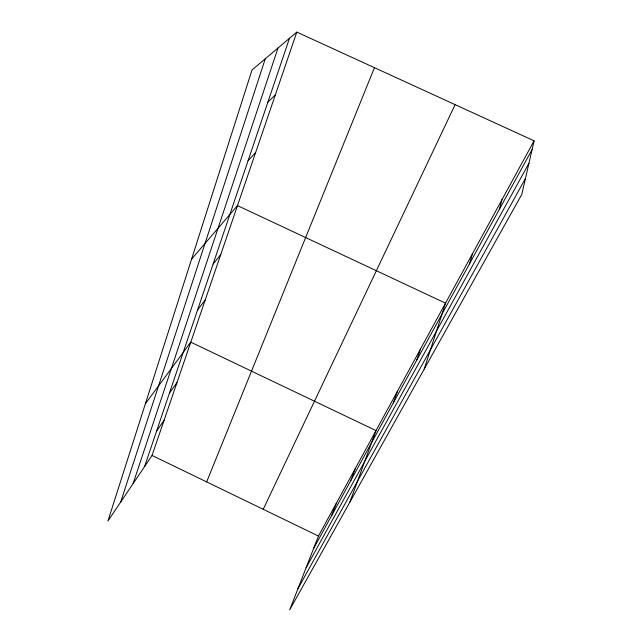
<?xml version="1.0" encoding="UTF-8"?>
<svg xmlns="http://www.w3.org/2000/svg" width="642" height="642" viewBox="0 0 642 642"><rect width="100%" height="100%" fill="white"/><g stroke="black" fill="none" stroke-linecap="round" stroke-linejoin="round"><path stroke-width="0.96" d="M534.08 140.831L521.786 194.406L289.67 609.9L318.456 536.054L534.08 140.831L296.805 32.1L252.025 69.954L107.92 521.023L152.058 455.459L296.805 32.1M499.364 209.308L501.98 199.662M469.446 263.934L472.568 253.566M424.193 369.102L445.524 303.152L237.484 205.6L191.597 259.111M120.632 502.148L265.282 58.751M133.087 483.651L277.986 48.014M144.594 466.549L289.478 38.295M416.682 360.282L420.558 348.903M393.297 402.983L397.454 391.251M349.818 502.237L376.003 430.573L190.794 342.162L145.389 403.754M350.877 480.457L355.459 468.235M331.577 515.687L336.32 503.312M206.644 481.901L374.455 67.683M263.22 509.299L455.122 104.646M313.593 548.533L532.066 149.586M306.09 567.785L528.92 163.325M297.968 588.626L525.429 178.524M156.56 431.159L164.087 420.269M169.392 393.241L176.967 382.592M197.575 309.934L205.207 299.991M213.096 264.063L220.728 254.601M248.061 160.709L255.62 152.547M267.858 102.198L275.322 94.92M152.058 455.459L318.456 536.054"/></g></svg>
